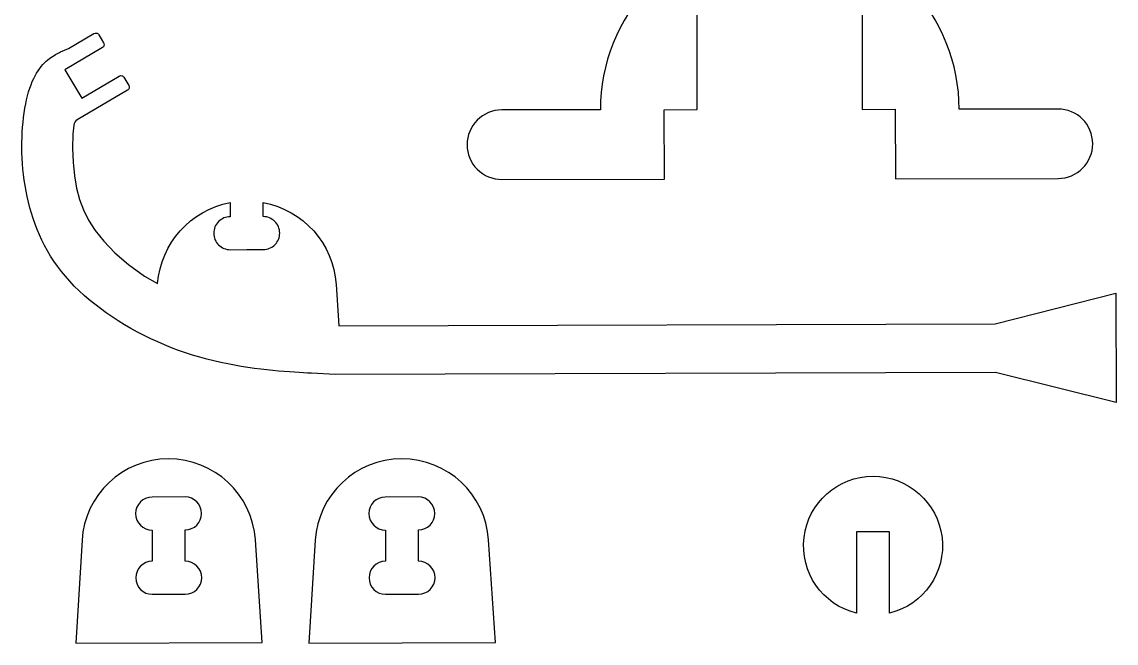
# Model space of a CAD drawing. Header units: millimetres. Extents: x 32 to 1015, y -334 to 535.
# Drawn here: x 702.5 to 861.6, y 367.7 to 458.1 of the extents above; entities that cross this region are included whole.
import ezdxf

# ---------------------------------------------------------------- set-up
doc = ezdxf.new("R2010")
doc.units = ezdxf.units.MM
doc.layers.add('External Cut', color=1, linetype='Continuous')
doc.layers.add('Internal Cut', color=5, linetype='Continuous')

msp = doc.modelspace()

# ---------------------------------------------------------------- linework, layer by layer
at = {"layer": 'External Cut', "flags": 128}
for points in [[(793.780069, 463.336148, 0.192473), (786.622094, 445.34036), (772.265631, 445.315623, 0.414214), (767.221719, 440.254299, 0.414214), (772.283043, 435.210387), (795.927037, 435.251128), (795.909624, 445.356364), (800.709611, 445.364634), (800.632264, 490.253668, -1)], [(824.632198, 490.295022), (824.709546, 445.405988), (829.509533, 445.414259), (829.526945, 435.309023), (853.170939, 435.349764, 1), (853.153527, 445.455)], [(853.153527, 445.455), (838.797063, 445.430262, 0.192473), (831.577114, 463.401275, -0.192473)], [(735.180401, 424.99205), (737.580388, 424.998807, 0.414214), (739.973618, 427.405552, 0.414214), (737.566874, 429.798782), (737.5611, 431.849217, -0.342831), (748.180498, 419.924571), (748.583914, 413.913968), (844.03772, 414.182726), (861.575447, 418.655137), (861.62027, 402.735494), (844.057636, 407.109078), (748.051809, 406.838767), (744.577954, 407.007711), (744.031268, 407.034522), (743.435156, 407.065085), (742.792296, 407.100618), (742.10537, 407.142337), (741.377059, 407.19146), (740.610043, 407.249205), (739.807001, 407.316789), (738.970616, 407.395429), (738.103568, 407.486344), (737.208536, 407.59075), (736.288202, 407.709865), (735.345246, 407.844907), (734.382349, 407.997093), (733.402191, 408.167641), (732.407453, 408.357767), (731.400815, 408.568691), (730.384958, 408.801628), (729.362562, 409.057797), (728.336308, 409.338414), (727.308877, 409.644699), (726.282798, 409.977537), (725.259994, 410.3365), (724.242238, 410.720828), (723.231304, 411.12976), (722.228963, 411.562537), (721.236988, 412.018399), (720.257152, 412.496587), (719.291229, 412.99634), (718.340989, 413.5169), (717.408206, 414.057505), (716.494653, 414.617396), (715.602103, 415.195814), (714.732327, 415.791999), (713.887099, 416.405191), (713.068191, 417.03463), (712.277376, 417.679557), (711.516427, 418.339211), (710.787117, 419.012833), (710.091217, 419.699663), (709.4305, 420.398942), (708.806288, 421.109919), (708.21809, 421.831887), (707.664966, 422.564146), (707.145972, 423.305998), (706.660168, 424.056745), (706.206613, 424.815687), (705.784363, 425.582127), (705.392479, 426.355367), (705.030017, 427.134706), (704.696037, 427.919448), (704.389596, 428.708893), (704.109754, 429.502343), (703.855568, 430.299099), (703.626096, 431.098463), (703.420398, 431.899737), (703.237531, 432.702221), (703.076554, 433.505218), (702.936526, 434.308029), (702.816503, 435.109955), (702.715546, 435.910298), (702.632804, 436.708227), (702.567802, 437.502382), (702.520154, 438.291271), (702.489477, 439.073402), (702.475385, 439.847283), (702.477496, 440.611421), (702.495425, 441.364325), (702.528787, 442.104503), (702.577198, 442.830462), (702.640274, 443.54071), (702.717631, 444.233755), (702.808885, 444.908105), (702.913651, 445.562268), (703.031545, 446.194752), (703.162182, 446.804064), (703.30518, 447.388713), (703.460152, 447.947206), (703.626716, 448.478051), (703.804487, 448.979757), (703.99308, 449.450831), (704.191964, 449.890241), (704.400019, 450.298798), (704.615978, 450.677773), (704.838572, 451.028438), (705.066534, 451.352063), (705.298596, 451.64992), (705.533492, 451.923279), (705.769953, 452.173413), (706.006712, 452.401592), (706.242501, 452.609087), (706.476053, 452.797169), (706.706099, 452.967111), (706.931374, 453.120182), (707.150608, 453.257654), (707.362535, 453.380798), (707.565887, 453.490885), (707.759396, 453.589187), (707.941794, 453.676974), (708.111815, 453.755518), (709.262391, 454.27282), (712.963057, 456.452221, -0.414214), (713.65483, 456.273248), (714.35993, 455.075974, -0.414214), (714.180957, 454.384201), (708.738801, 451.179201), (711.174601, 447.043162), (716.616758, 450.248162, -0.414214), (717.30853, 450.06919), (718.013631, 448.871915, -0.414214), (717.834658, 448.180143), (710.533233, 443.88018, 0.235973), (710.041797, 443.122004), (709.89354, 441.799392), (709.839668, 439.77875), (709.924114, 437.699223), (710.121111, 435.722977), (710.429151, 433.931006), (710.857164, 432.301658), (711.42357, 430.779132), (712.163184, 429.297036), (713.129549, 427.791842), (714.388155, 426.215506), (715.994264, 424.551223), (717.958071, 422.841013), (720.312525, 421.15155), (722.222887, 420.051484, -0.338532), (732.761125, 431.835702), (732.766899, 429.785268, 0.414214), (730.373668, 427.378523, 0.414214), (732.780413, 424.985293), (735.180401, 424.99205)], [(710.298964, 367.735061), (737.433192, 367.811265), (736.429561, 382.766262, 0.937775), (711.218581, 382.695459), (710.298964, 367.735061)], [(744.221063, 367.735061), (771.355291, 367.811265), (770.35166, 382.766262, 0.937775), (745.14068, 382.695459), (744.221063, 367.735061)], [(823.865431, 372.093848, -0.886757), (826.265428, 392.015213, -0.886757), (828.665425, 372.093848), (828.665425, 383.931013), (823.865431, 383.931013), (823.865431, 372.093848)]]:
    msp.add_lwpolyline(points, format="xyb", dxfattribs=at)
at = {"layer": 'Internal Cut', "flags": 128}
for points in [[(721.446225, 374.840071), (726.2462, 374.853551, 1), (726.23272, 379.653527), (726.219949, 384.200871, 1), (726.206469, 389.000846), (721.406494, 388.987366, 1), (721.419974, 384.187391), (721.432745, 379.640046, 1), (721.446225, 374.840071)], [(755.368324, 374.840071), (760.168299, 374.853551, 1), (760.154819, 379.653527), (760.142048, 384.200871, 1), (760.128568, 389.000846), (755.328593, 388.987366, 1), (755.342073, 384.187391), (755.354844, 379.640046, 1), (755.368324, 374.840071)]]:
    msp.add_lwpolyline(points, format="xyb", dxfattribs=at)

doc.saveas('drawing.dxf')
